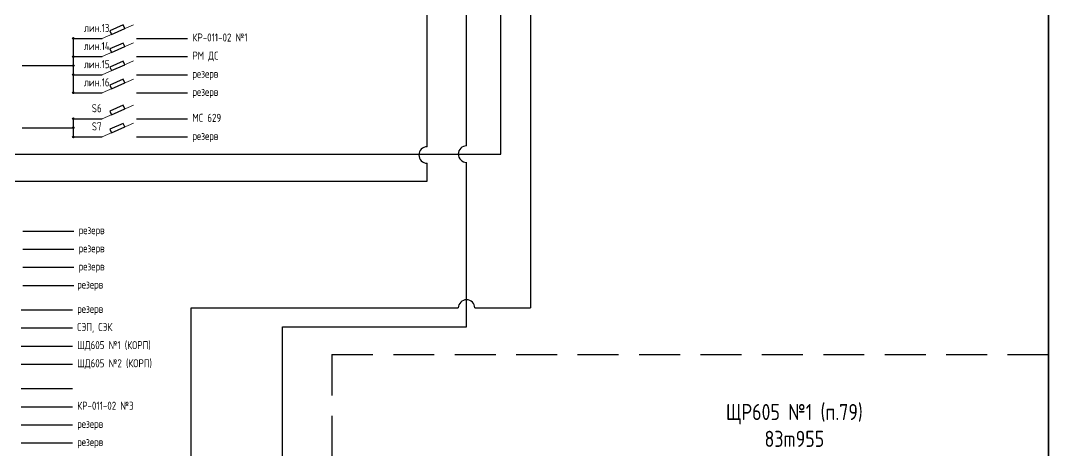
# Model space of a CAD drawing. Header units: millimetres. Extents: x 467 to 777, y 582 to 887.
# Drawn here: x 589.5 to 653.3, y 645.1 to 671.8 of the extents above; entities that cross this region are included whole.
import ezdxf

# ---------------------------------------------------------------- set-up
doc = ezdxf.new("R2010")
doc.units = ezdxf.units.MM
doc.header["$LTSCALE"] = 0.1
doc.linetypes.add('DASHEDX2', pattern=[38.1, 25.4, -12.7])
doc.layers.add('Уровень1', color=7, linetype='Continuous', plot=False)

msp = doc.modelspace()

# ---------------------------------------------------------------- hatches: boundary and pattern name
h = msp.add_hatch(color=256)
h.paths.add_polyline_path([(592.825, 670.669), (592.775, 670.669), (592.775, 670.618, 0.414214)], flags=17)
h.paths.add_polyline_path([(592.724, 670.669, 0.414214), (592.775, 670.618), (592.775, 670.669), (592.825, 670.669, 1)])
h = msp.add_hatch(color=256)
h.paths.add_polyline_path([(592.825, 669.543), (592.775, 669.543), (592.775, 669.493, 0.414214)], flags=17)
h.paths.add_polyline_path([(592.724, 669.543, 0.414214), (592.775, 669.493), (592.775, 669.543), (592.825, 669.543, 1)])
h = msp.add_hatch(color=256)
h.paths.add_polyline_path([(592.825, 668.98), (592.775, 668.98), (592.775, 668.93, 0.414214)], flags=17)
h.paths.add_polyline_path([(592.724, 668.98, 0.414214), (592.775, 668.93), (592.775, 668.98), (592.825, 668.98, 1)])
h = msp.add_hatch(color=256)
h.paths.add_polyline_path([(592.825, 668.417), (592.775, 668.417), (592.775, 668.367, 0.414214)], flags=17)
h.paths.add_polyline_path([(592.724, 668.417, 0.414214), (592.775, 668.367), (592.775, 668.417), (592.825, 668.417, 1)])
h = msp.add_hatch(color=256)
h.paths.add_polyline_path([(592.825, 667.292), (592.775, 667.292), (592.775, 667.242, 0.414214)], flags=17)
h.paths.add_polyline_path([(592.724, 667.292, 0.414214), (592.775, 667.242), (592.775, 667.292), (592.825, 667.292, 1)])
h = msp.add_hatch(color=256)
h.paths.add_polyline_path([(592.825, 665.681), (592.775, 665.681), (592.775, 665.63, 0.414214)], flags=17)
h.paths.add_polyline_path([(592.724, 665.681, 0.414214), (592.775, 665.63), (592.775, 665.681), (592.825, 665.681, 1)])
h = msp.add_hatch(color=256)
h.paths.add_polyline_path([(592.825, 665.118), (592.775, 665.118), (592.775, 665.067, 0.414214)], flags=17)
h.paths.add_polyline_path([(592.724, 665.118, 0.414214), (592.775, 665.067), (592.775, 665.118), (592.825, 665.118, 1)])
h = msp.add_hatch(color=256)
h.paths.add_polyline_path([(592.825, 664.555), (592.775, 664.555), (592.775, 664.505, 0.414214)], flags=17)
h.paths.add_polyline_path([(592.724, 664.555, 0.414214), (592.775, 664.505), (592.775, 664.555), (592.825, 664.555, 1)])

# ---------------------------------------------------------------- linework, layer by layer
for p, q in [((614.711, 663.943), (614.711, 719.468)), ((617.159, 663.995), (617.159, 712.244)), ((619.287, 663.484), (619.287, 708.976)), ((621.13, 683.905), (621.13, 653.931)), ((592.775, 670.669), (594.559, 670.669)), ((592.775, 667.292), (592.775, 670.669)), ((596.685, 670.669), (599.854, 670.669)), ((592.775, 669.543), (594.559, 669.543)), ((596.685, 669.543), (599.854, 669.543)), ((589.606, 668.98), (592.775, 668.98)), ((592.775, 668.417), (594.559, 668.417)), ((596.685, 668.417), (599.854, 668.417)), ((592.775, 667.292), (594.559, 667.292)), ((596.685, 667.292), (599.854, 667.292)), ((592.775, 665.681), (594.559, 665.681)), ((592.775, 664.555), (592.775, 665.681)), ((596.685, 665.681), (599.854, 665.681)), ((589.606, 665.118), (592.775, 665.118)), ((592.775, 664.555), (594.559, 664.555)), ((596.685, 664.555), (599.854, 664.555)), ((581.372, 663.484), (619.287, 663.484)), ((614.711, 661.799), (614.711, 662.922)), ((617.159, 652.755), (617.159, 662.974)), ((579.14, 661.799), (614.711, 661.799)), ((589.629, 658.705), (592.797, 658.705)), ((589.629, 657.58), (592.797, 657.58)), ((589.629, 656.454), (592.797, 656.454)), ((589.629, 655.329), (592.797, 655.329)), ((589.54, 653.817), (592.708, 653.817)), ((600.074, 653.931), (616.648, 653.931)), ((600.074, 615.668), (600.074, 653.931)), ((617.669, 653.931), (621.13, 653.931)), ((589.54, 652.691), (592.708, 652.691)), ((605.734, 615.157), (605.734, 652.755)), ((605.734, 652.755), (617.159, 652.755)), ((589.54, 651.566), (592.708, 651.566)), ((589.54, 650.44), (592.708, 650.44)), ((589.54, 648.928), (592.708, 648.928)), ((589.54, 647.802), (592.708, 647.802)), ((589.54, 646.677), (592.708, 646.677)), ((589.54, 645.551), (592.708, 645.551))]:
    msp.add_line(p, q)
at = {"lineweight": 15}
for p, q in [((594.559, 670.669), (596.508, 671.518)), ((594.559, 669.543), (596.508, 670.392)), ((594.559, 668.417), (596.508, 669.267)), ((594.559, 667.292), (596.508, 668.141)), ((594.559, 665.681), (596.508, 666.53)), ((594.559, 664.555), (596.508, 665.404))]:
    msp.add_line(p, q, dxfattribs=at)
at = {"linetype": 'DASHEDX2'}
for q in [(608.81, 590.136), (653.251, 651.034)]:
    msp.add_line((608.81, 651.034), q, dxfattribs=at)
for points in [[(595.138, 670.921), (595.967, 671.282), (595.87, 671.505), (595.041, 671.144)], [(595.138, 669.795), (595.967, 670.157), (595.87, 670.38), (595.041, 670.019)], [(595.138, 668.67), (595.967, 669.031), (595.87, 669.254), (595.041, 668.893)], [(595.138, 667.544), (595.967, 667.905), (595.87, 668.129), (595.041, 667.767)], [(595.138, 665.933), (595.967, 666.294), (595.87, 666.517), (595.041, 666.156)], [(595.138, 664.807), (595.967, 665.168), (595.87, 665.392), (595.041, 665.03)]]:
    msp.add_lwpolyline(points, close=True)
for centre in [(592.775, 670.669), (592.775, 669.543), (592.775, 668.98), (592.775, 668.417), (592.775, 667.292), (592.775, 665.681), (592.775, 665.118), (592.775, 664.555)]:
    msp.add_circle(centre, 0.0503)
for centre, start, end in [((614.711, 663.433), 90, 270), ((617.159, 663.484), 90, 270), ((617.159, 653.931), 0, 180)]:
    msp.add_arc(centre, 0.511, start, end)
at = {"layer": 'Уровень1'}
msp.add_line((653.251, 784.661), (653.251, 581.595), dxfattribs=at)
msp.add_lwpolyline([(467.333, 581.595), (653.251, 581.595), (653.251, 784.661), (467.333, 784.661)], close=True, dxfattribs=at)

# ---------------------------------------------------------------- texts
for s, insert, char_height, width, attachment_point in [('{\\fGOST|b0|i0|c204|p34;лин.13}', (594.22, 671.32), 0.5, 8.14451, 5), ('{\\fGOST|b0|i0|c204|p34;КР-011-02 №1}', (600.155, 670.976), 0.5, 8.14451, 1), ('{\\fGOST|b0|i0|c204|p34;лин.14}', (594.22, 670.194), 0.5, 8.14451, 5), ('{\\fGOST|b0|i0|c204|p34;РМ ДС}', (600.155, 669.85), 0.5, 8.14451, 1), ('{\\fGOST|b0|i0|c204|p34;лин.15}', (594.22, 669.068), 0.5, 8.14451, 5), ('{\\fGOST|b0|i0|c204|p34;лин.16}', (594.22, 667.943), 0.5, 8.14451, 5), ('{\\fGOST|b0|i0|c204|p34;резерв}', (600.155, 668.725), 0.5, 8.14451, 1), ('{\\fGOST|b0|i0|c204|p34;резерв}', (600.155, 667.599), 0.5, 8.14451, 1), ('{\\fGOST|b0|i0|c0|p34;S6}', (594.22, 666.332), 0.5, 8.14451, 5), ('{\\fGOST|b0|i0|c204|p34;МС 629}', (600.155, 665.988), 0.5, 8.14451, 1), ('{\\fGOST|b0|i0|c0|p34;S7}', (594.22, 665.206), 0.5, 8.14451, 5), ('{\\fGOST|b0|i0|c204|p34;резерв}', (600.155, 664.862), 0.5, 8.14451, 1), ('{\\fGOST|b0|i0|c204|p34;резерв}', (593.099, 659.013), 0.5, 8.14451, 1), ('{\\fGOST|b0|i0|c204|p34;резерв}', (593.099, 657.887), 0.5, 8.14451, 1), ('{\\fGOST|b0|i0|c204|p34;резерв}', (593.099, 656.762), 0.5, 8.14451, 1), ('{\\fGOST|b0|i0|c204|p34;резерв}', (593.01, 655.636), 0.5, 8.14451, 1), ('{\\fGOST|b0|i0|c204|p34;резерв}', (593.01, 654.124), 0.5, 8.14451, 1), ('{\\fGOST|b0|i0|c204|p34;СЭП, СЭК}', (593.01, 652.999), 0.5, 8.14451, 1), ('{\\fGOST|b0|i0|c204|p34;ШД605 №1 (КОРП)}', (593.01, 651.873), 0.5, 8.14451, 1), ('{\\fGOST|b0|i0|c204|p34;ШД605 №2 (КОРП)}', (593.01, 650.747), 0.5, 8.14451, 1), ('{\\fGOST|b0|i0|c204|p34;КР-011-02 №3}', (593.01, 648.11), 0.5, 8.14451, 1), ('{\\fGOST|b0|i0|c204|p34;ЩР605 №1 (п.79)\\P83m955}', (637.491, 646.637), 1, 9.68531, 5), ('{\\fGOST|b0|i0|c204|p34;резерв}', (593.01, 646.984), 0.5, 8.14451, 1), ('{\\fGOST|b0|i0|c204|p34;резерв}', (593.01, 645.859), 0.5, 8.14451, 1)]:
    msp.add_mtext(s, dxfattribs=dict(insert=insert, char_height=char_height, width=width, attachment_point=attachment_point))

doc.saveas('drawing.dxf')
